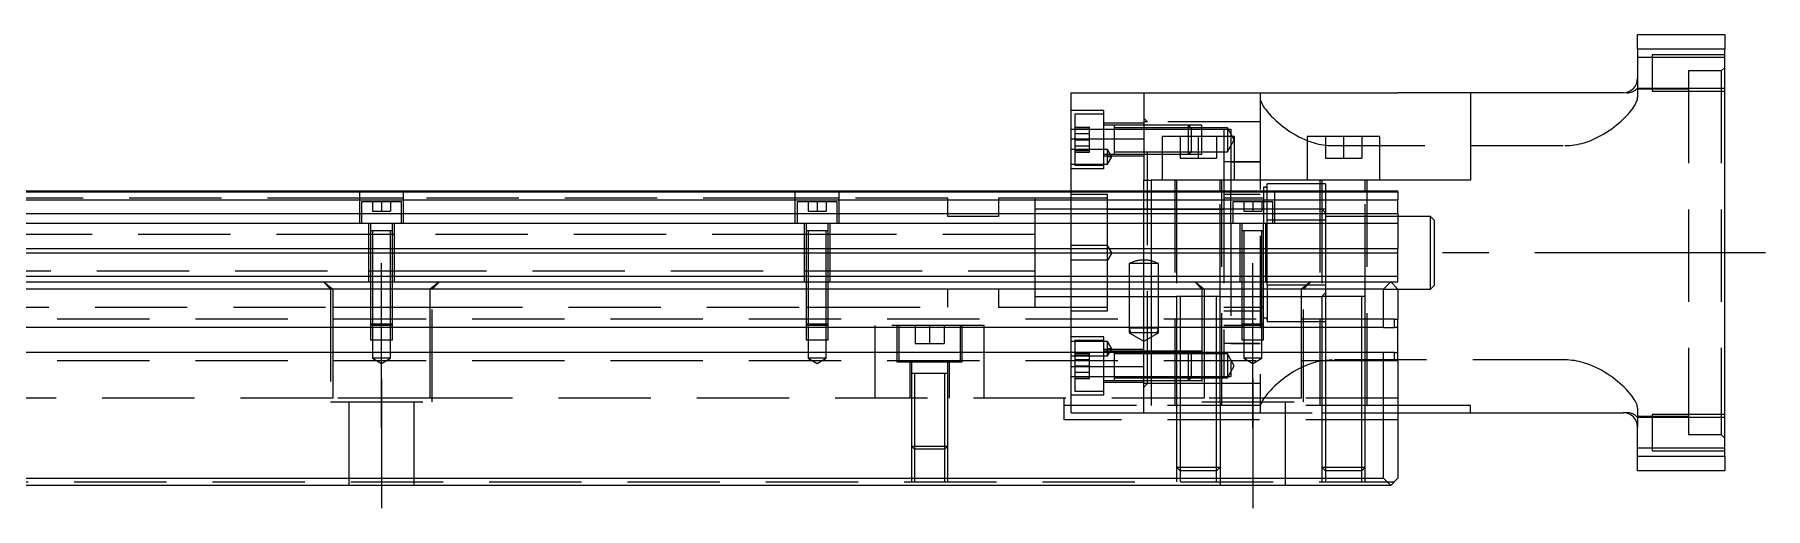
# Model space of a CAD drawing. Extents: x -13 to 910, y -343 to 113.
# Drawn here: x 452.2 to 690.6, y -313.4 to -248.2 of the extents above; entities that cross this region are included whole.
import ezdxf

# ---------------------------------------------------------------- set-up
doc = ezdxf.new("R2010")
doc.units = 0
doc.linetypes.add('CENTER', pattern=[50.8, 31.75, -6.35, 6.35, -6.35])
doc.linetypes.add('DASHED', pattern=[19.05, 12.7, -6.35])
doc.layers.get('0').update_dxf_attribs({"linetype": 'CONTINUOUS'})
doc.layers.add('CENTER', color=1, linetype='CENTER')

msp = doc.modelspace()

# ---------------------------------------------------------------- linework, layer by layer
at = {"color": 7, "linetype": 'CONTINUOUS'}
for p, q in [((673, -248.24), (685, -248.24)), ((673, -250.24), (673, -248.24)), ((673, -250.24), (673, -254.24)), ((685, -250.24), (673, -250.24)), ((685, -248.24), (685, -250.24)), ((685, -306.24), (685, -250.24)), ((595, -256.24), (605, -256.24)), ((595, -262.59), (595, -256.24)), ((605, -256.24), (640, -256.24)), ((605, -256.24), (605, -268.24)), ((650, -256.24), (640, -256.24)), ((671, -256.24), (650, -256.24)), ((650, -256.24), (650, -268.24)), ((600.9, -260.69), (600.9, -261.04)), ((595, -269.74), (595, -262.59)), ((595, -262.59), (605, -262.59)), ((607.5, -262.24), (607.5, -268.24)), ((617.5, -262.24), (607.5, -262.24)), ((617.5, -268.24), (617.5, -262.24)), ((627.5, -262.24), (627.5, -268.24)), ((637.5, -262.24), (627.5, -262.24)), ((637.5, -268.24), (637.5, -262.24)), ((605, -268.24), (606, -268.24)), ((605, -269.74), (605, -268.24)), ((650, -268.24), (606, -268.24)), ((606, -268.24), (606, -269.74)), ((413.5, -269.74), (640, -269.74)), ((413.5, -269.87), (640, -269.87)), ((413.5, -270.96), (640, -270.96)), ((640, -269.87), (640, -269.74)), ((640, -269.87), (640, -270.96)), ((640, -272.83), (640, -270.96)), ((413.5, -272.83), (640, -272.83)), ((640, -272.83), (640, -274.18)), ((413.5, -274.18), (640, -274.18)), ((640, -274.18), (640, -277.66)), ((283.5, -278.24), (640, -278.24)), ((413.5, -277.66), (640, -277.66)), ((640, -278.24), (640, -277.66)), ((640, -281.44), (640, -278.24)), ((0, -281.44), (640, -281.44)), ((1, -282.24), (639, -282.24)), ((638, -283.24), (2, -283.24)), ((638, -283.24), (639, -282.24)), ((638, -288.54), (638, -283.24)), ((639, -282.24), (640, -283.24)), ((639, -282.24), (640, -282.24)), ((640, -282.24), (640, -281.44)), ((640, -283.24), (640, -287.39)), ((615.5, -284.24), (609.5, -284.24)), ((615.5, -284.24), (609.5, -284.24)), ((639.5, -288.54), (639.5, -287.39)), ((639.5, -287.39), (640, -287.39)), ((640, -288.54), (640, -287.39)), ((638, -288.54), (2, -288.54)), ((638, -288.54), (639.5, -288.54)), ((640, -288.54), (639.5, -288.54)), ((640, -291.94), (640, -288.54)), ((638, -291.94), (2, -291.94)), ((639.5, -291.94), (638, -291.94)), ((638, -309.24), (638, -291.94)), ((639.5, -291.94), (640, -291.94)), ((639.5, -293.09), (639.5, -291.94)), ((640, -293.09), (639.5, -293.09)), ((640, -293.09), (640, -291.94)), ((640, -293.09), (640, -309.24)), ((650, -299.24), (640, -299.24)), ((640, -300.24), (650, -300.24)), ((650, -300.24), (650, -299.24)), ((650, -300.24), (671, -300.24)), ((673, -306.24), (673, -302.24)), ((673, -308.25), (673, -306.24)), ((673, -306.24), (685, -306.24)), ((685, -306.24), (685, -308.25)), ((2, -309.24), (638, -309.24)), ((639, -310.24), (638, -309.24)), ((640, -309.24), (639, -310.24)), ((685, -308.25), (673, -308.25)), ((639, -310.24), (1, -310.24))]:
    msp.add_line(p, q, dxfattribs=at)
at = {"color": 3, "linetype": 'DASHED'}
for p, q in [((675, -251.4), (673, -251.4)), ((685, -251), (675, -251)), ((675, -251), (675, -256)), ((685, -251.4), (675, -251.4)), ((673, -254.24), (673, -255.6)), ((684.5, -253.24), (680, -253.24)), ((680, -253.24), (680, -303.24)), ((685, -252.74), (684.5, -253.24)), ((684.5, -253.24), (684.5, -303.24)), ((621, -256.24), (621, -256.86)), ((621, -256.86), (621.01, -257.01)), ((621, -256.86), (621, -299.63)), ((621.01, -257.01), (621.04, -257.17)), ((621.04, -257.17), (621.08, -257.33)), ((621.08, -257.33), (621.15, -257.5)), ((671.52, -256.24), (671.52, -256.24)), ((671.52, -256.24), (671.52, -256.24)), ((672.87, -257.46), (672.93, -257.3)), ((672.93, -257.3), (672.97, -257.15)), ((672.97, -257.15), (672.99, -257)), ((672.99, -257), (673, -256.86)), ((673, -255.6), (675, -255.6)), ((673, -255.6), (673, -256.86)), ((680, -255.74), (673, -255.74)), ((675, -255.6), (685, -255.6)), ((675, -256), (685, -256)), ((599.5, -258.69), (595, -258.69)), ((599.5, -259.19), (595.5, -259.19)), ((595.5, -259.19), (595.5, -262.69)), ((599.5, -266.69), (599.5, -258.69)), ((605.5, -260.24), (605, -259.74)), ((621.15, -257.5), (621.23, -257.69)), ((621.23, -257.69), (621.34, -257.88)), ((621.34, -257.88), (621.45, -258.08)), ((621.45, -258.08), (621.59, -258.29)), ((621.59, -258.29), (621.79, -258.56)), ((621.79, -258.56), (622.02, -258.85)), ((622.02, -258.85), (622.27, -259.14)), ((622.27, -259.14), (622.55, -259.44)), ((622.55, -259.44), (622.85, -259.74)), ((622.85, -259.74), (623.18, -260.05)), ((671, -259.88), (671.26, -259.63)), ((671.26, -259.63), (671.51, -259.37)), ((671.51, -259.37), (671.74, -259.12)), ((671.74, -259.12), (671.96, -258.87)), ((671.96, -258.87), (672.16, -258.62)), ((672.16, -258.62), (672.34, -258.38)), ((672.34, -258.38), (672.5, -258.15)), ((672.5, -258.15), (672.65, -257.91)), ((672.65, -257.91), (672.77, -257.68)), ((672.77, -257.68), (672.87, -257.46)), ((595, -261.24), (595.5, -261.24)), ((595, -261.24), (595.5, -261.24)), ((595.5, -260.96), (597.5, -260.96)), ((595.5, -261.19), (597.5, -261.19)), ((595.5, -261.24), (599.5, -261.24)), ((595.5, -261.24), (599.5, -261.24)), ((595.5, -261.82), (597.5, -261.82)), ((597.5, -261.82), (597.5, -260.96)), ((597.5, -263.55), (597.5, -261.82)), ((605, -260.44), (599.5, -260.44)), ((600.9, -260.69), (599.5, -260.69)), ((599.5, -261.24), (600.9, -261.24)), ((599.5, -261.24), (600.9, -261.24)), ((600.9, -260.69), (600.89, -260.69)), ((600.9, -260.69), (600.9, -264.69)), ((605, -260.69), (600.9, -260.69)), ((600.9, -260.69), (600.9, -260.69)), ((600.9, -260.69), (600.9, -264.69)), ((600.9, -261.04), (600.9, -262.56)), ((605, -261.04), (600.9, -261.04)), ((600.9, -261.24), (605, -261.24)), ((600.9, -261.24), (605, -261.24)), ((605.5, -260.24), (605, -260.24)), ((611.15, -260.69), (605, -260.69)), ((611.15, -260.69), (605, -260.69)), ((611.5, -261.04), (605, -261.04)), ((605, -261.24), (616, -261.24)), ((605, -261.24), (616, -261.24)), ((605.5, -296.24), (605.5, -260.24)), ((621, -260.24), (605.5, -260.24)), ((611.5, -261.04), (611.15, -260.69)), ((613, -260.69), (611.15, -260.69)), ((611.15, -262.69), (611.15, -260.69)), ((613, -261.04), (611.5, -261.04)), ((611.5, -261.04), (611.5, -262.69)), ((613, -264.69), (613, -260.69)), ((616.5, -261.04), (613, -261.04)), ((616, -261.24), (617, -261.24)), ((616, -261.24), (616, -268.24)), ((617.45, -262.69), (616.5, -261.04)), ((616.5, -261.04), (616.5, -262.69)), ((617, -261.24), (617, -269.74)), ((623.18, -260.05), (623.47, -260.3)), ((623.47, -260.3), (623.77, -260.56)), ((623.77, -260.56), (624.1, -260.82)), ((624.1, -260.82), (624.43, -261.08)), ((624.43, -261.08), (624.79, -261.33)), ((624.79, -261.33), (625.17, -261.59)), ((625.17, -261.59), (625.57, -261.84)), ((625.57, -261.84), (625.98, -262.08)), ((625.98, -262.08), (626.36, -262.28)), ((667.58, -262.32), (667.93, -262.13)), ((667.93, -262.13), (668.33, -261.9)), ((668.33, -261.9), (668.71, -261.67)), ((668.71, -261.67), (669.07, -261.42)), ((669.07, -261.42), (669.43, -261.18)), ((669.43, -261.18), (669.77, -260.92)), ((669.77, -260.92), (670.1, -260.66)), ((670.1, -260.66), (670.42, -260.4)), ((670.42, -260.4), (670.72, -260.14)), ((670.72, -260.14), (671, -259.88)), ((600, -264.04), (595, -264.04)), ((595.5, -262.69), (595.5, -266.19)), ((595.5, -262.69), (597.5, -262.69)), ((595.5, -263.55), (597.5, -263.55)), ((595.5, -264.19), (597.5, -264.19)), ((595.5, -264.42), (597.5, -264.42)), ((597.5, -264.42), (597.5, -263.55)), ((600.6, -265.04), (600, -264.04)), ((600, -265.04), (600, -264.04)), ((600.9, -262.56), (600.9, -262.82)), ((600.9, -262.69), (600.9, -264.69)), ((600.9, -262.69), (600.9, -264.69)), ((600.9, -262.82), (600.9, -264.34)), ((600.9, -264.34), (605, -264.34)), ((605, -264.34), (607.5, -264.34)), ((607.5, -264.34), (611.5, -264.34)), ((610, -262.24), (610, -265.24)), ((611.15, -264.69), (611.15, -262.69)), ((611.15, -264.69), (611.5, -264.34)), ((611.5, -262.69), (611.5, -264.34)), ((611.5, -264.34), (613, -264.34)), ((612.5, -262.24), (612.5, -265.24)), ((613, -264.34), (616.5, -264.34)), ((615, -262.24), (615, -265.24)), ((616.5, -264.34), (617.45, -262.69)), ((616.5, -262.69), (616.5, -264.34)), ((626.36, -262.28), (626.75, -262.48)), ((626.75, -262.48), (627.16, -262.66)), ((627.16, -262.66), (627.58, -262.84)), ((627.58, -262.84), (628.01, -262.99)), ((628.01, -262.99), (628.45, -263.13)), ((628.45, -263.13), (628.75, -263.22)), ((628.75, -263.22), (629.06, -263.29)), ((629.06, -263.29), (629.37, -263.35)), ((629.37, -263.35), (629.68, -263.41)), ((629.68, -263.41), (630.01, -263.45)), ((630, -262.24), (630, -265.24)), ((630.01, -263.45), (630.34, -263.48)), ((630.34, -263.48), (630.67, -263.5)), ((630.67, -263.5), (631, -263.51)), ((631, -263.51), (663, -263.51)), ((632.5, -262.24), (632.5, -265.24)), ((635, -262.24), (635, -265.24)), ((663, -263.51), (663.33, -263.5)), ((663.33, -263.5), (663.66, -263.48)), ((663.66, -263.48), (663.99, -263.45)), ((663.99, -263.45), (664.32, -263.41)), ((664.32, -263.41), (664.66, -263.35)), ((664.66, -263.35), (664.99, -263.28)), ((664.99, -263.28), (665.32, -263.2)), ((665.32, -263.2), (665.64, -263.11)), ((665.64, -263.11), (666.05, -262.97)), ((666.05, -262.97), (666.45, -262.83)), ((666.45, -262.83), (666.83, -262.67)), ((666.83, -262.67), (667.21, -262.5)), ((667.21, -262.5), (667.58, -262.32)), ((595, -266.04), (600, -266.04)), ((599.5, -266.69), (595, -266.69)), ((595.5, -266.19), (599.5, -266.19)), ((599.5, -264.69), (600.9, -264.69)), ((605, -264.94), (599.5, -264.94)), ((600.6, -265.04), (600, -265.04)), ((600, -266.04), (600.6, -265.04)), ((600.6, -265.04), (600, -265.04)), ((600, -266.04), (600, -265.04)), ((600.89, -264.69), (605, -264.69)), ((605, -264.69), (607.5, -264.69)), ((605, -264.69), (607.5, -264.69)), ((607.5, -264.69), (611.15, -264.69)), ((607.5, -264.69), (611.15, -264.69)), ((610, -265.24), (612.5, -265.24)), ((611.15, -264.69), (613, -264.69)), ((612.5, -265.24), (615, -265.24)), ((617, -265.74), (616, -265.74)), ((617, -265.74), (621, -265.74)), ((621, -265.74), (617, -265.74)), ((630, -265.24), (632.5, -265.24)), ((632.5, -265.24), (635, -265.24)), ((609.25, -268.24), (609.25, -299.24)), ((609.5, -268.24), (609.5, -269.74)), ((615.5, -269.74), (615.5, -268.24)), ((615.75, -299.24), (615.75, -268.24)), ((616, -268.24), (616, -269.74)), ((621.5, -269.24), (621.5, -269.74)), ((621.75, -269.24), (621.5, -269.24)), ((622, -269.74), (622, -268.74)), ((629.5, -268.74), (622, -268.74)), ((629.25, -268.24), (629.25, -299.24)), ((629.5, -268.24), (629.5, -269.74)), ((630, -268.74), (629.5, -268.74)), ((630, -268.74), (630, -269.74)), ((635.5, -269.74), (635.5, -268.24)), ((635.75, -299.24), (635.75, -268.24)), ((497, -270.74), (443, -270.74)), ((497, -274.24), (497, -269.74)), ((503, -270.74), (497, -270.74)), ((497.25, -271.24), (497.25, -274.24)), ((502.75, -271.24), (497.25, -271.24)), ((498.75, -271.24), (498.75, -272.54)), ((500, -271.24), (500, -272.54)), ((501.25, -271.24), (501.25, -272.54)), ((502.75, -274.24), (502.75, -271.24)), ((503, -269.74), (503, -274.24)), ((557, -270.74), (503, -270.74)), ((557, -274.24), (557, -269.74)), ((563, -270.74), (557, -270.74)), ((557.25, -271.24), (557.25, -274.24)), ((562.75, -271.24), (557.25, -271.24)), ((558.75, -271.24), (558.75, -272.54)), ((560, -271.24), (560, -272.54)), ((561.25, -271.24), (561.25, -272.54)), ((562.75, -274.24), (562.75, -271.24)), ((563, -269.74), (563, -274.24)), ((578, -270.74), (563, -270.74)), ((578, -273.24), (578, -270.74)), ((590, -270.74), (585, -270.74)), ((585, -270.74), (585, -273.24)), ((595, -270.74), (590, -270.74)), ((590, -270.74), (590, -278.24)), ((590, -270.74), (590, -278.24)), ((595, -282.24), (595, -269.74)), ((600, -270.24), (595, -270.24)), ((600, -270.74), (595, -270.74)), ((600, -277.24), (600, -270.24)), ((605, -279.24), (605, -269.74)), ((606, -269.74), (606, -279.36)), ((609.5, -269.74), (609.5, -284.25)), ((615.5, -284.25), (615.5, -269.74)), ((616, -269.74), (616, -291.94)), ((621, -270.24), (616, -270.24)), ((617, -270.74), (616, -270.74)), ((617, -274.24), (617, -269.74)), ((621, -270.74), (617, -270.74)), ((617.25, -271.24), (617.25, -274.24)), ((622.75, -271.24), (617.25, -271.24)), ((618.75, -271.24), (618.75, -272.54)), ((620, -271.24), (620, -272.54)), ((621.5, -270.74), (621, -270.74)), ((621.25, -271.24), (621.25, -272.54)), ((621.5, -269.74), (621.5, -271.24)), ((621.5, -271.24), (621.5, -274.24)), ((622, -271.24), (622, -269.74)), ((622, -273.77), (622, -271.24)), ((622.75, -274.24), (622.75, -271.24)), ((623, -269.74), (623, -274.24)), ((629.5, -269.74), (629.5, -284.25)), ((630, -269.74), (630, -273.77)), ((635.5, -284.25), (635.5, -269.74)), ((498.75, -272.54), (500, -272.54)), ((500, -272.54), (501.25, -272.54)), ((558.75, -272.54), (560, -272.54)), ((560, -272.54), (561.25, -272.54)), ((585, -273.24), (578, -273.24)), ((595, -272.24), (590, -272.24)), ((600, -272.24), (595, -272.24)), ((605, -272.24), (600, -272.24)), ((600, -272.24), (605, -272.24)), ((609.5, -272.24), (605, -272.24)), ((605, -272.24), (609.5, -272.24)), ((615.5, -272.24), (609.5, -272.24)), ((609.5, -272.24), (615.5, -272.24)), ((616, -272.24), (615.5, -272.24)), ((615.5, -272.24), (616, -272.24)), ((617, -272.24), (616, -272.24)), ((617.25, -272.24), (617, -272.24)), ((621, -272.24), (617.25, -272.24)), ((618.75, -272.54), (620, -272.54)), ((620, -272.54), (621.25, -272.54)), ((621.5, -272.24), (621, -272.24)), ((622, -272.24), (621.5, -272.24)), ((622, -272.24), (621.5, -272.24)), ((622.75, -272.24), (622, -272.24)), ((622.75, -272.24), (622, -272.24)), ((622, -274.24), (622, -273.77)), ((622.75, -273.77), (622, -273.77)), ((623, -272.24), (622.75, -272.24)), ((623, -272.24), (622.75, -272.24)), ((623, -273.77), (622.75, -273.77)), ((629.5, -272.24), (623, -272.24)), ((629.5, -272.24), (623, -272.24)), ((629.5, -273.77), (623, -273.77)), ((630, -272.74), (629.5, -272.24)), ((630, -272.24), (629.5, -272.24)), ((630, -273.77), (629.5, -273.77)), ((635.5, -273.24), (630, -273.24)), ((630, -273.77), (630, -282.72)), ((640, -273.24), (635.5, -273.24)), ((644.5, -273.24), (640, -273.24)), ((645, -273.74), (644.5, -273.24)), ((644.5, -278.24), (644.5, -273.24)), ((645, -273.74), (645, -278.24)), ((498.25, -275.74), (441.75, -275.74)), ((503, -274.24), (497, -274.24)), ((498.25, -282.24), (498.25, -274.24)), ((498.5, -275.74), (498.25, -275.74)), ((498.5, -274.24), (498.5, -275.24)), ((500, -275.24), (498.5, -275.24)), ((498.5, -275.24), (498.5, -275.25)), ((498.5, -275.24), (498.5, -282.24)), ((498.5, -275.24), (498.5, -275.24)), ((501.5, -275.24), (498.5, -275.24)), ((498.75, -275.74), (498.5, -275.74)), ((498.75, -275.24), (498.75, -282.24)), ((501.25, -275.74), (498.75, -275.74)), ((501.5, -275.24), (500, -275.24)), ((501.25, -282.24), (501.25, -275.24)), ((501.5, -275.74), (501.25, -275.74)), ((501.5, -275.24), (501.5, -274.24)), ((501.5, -275.25), (501.5, -275.24)), ((501.5, -275.24), (501.5, -275.24)), ((501.5, -282.24), (501.5, -275.24)), ((501.75, -275.74), (501.5, -275.74)), ((501.75, -274.24), (501.75, -282.24)), ((558.25, -275.74), (501.75, -275.74)), ((563, -274.24), (557, -274.24)), ((558.25, -282.24), (558.25, -274.24)), ((558.5, -275.74), (558.25, -275.74)), ((558.5, -274.24), (558.5, -275.24)), ((561.5, -275.24), (558.5, -275.24)), ((558.5, -275.24), (558.5, -275.25)), ((558.5, -275.24), (558.5, -282.24)), ((558.5, -275.24), (558.5, -275.24)), ((560, -275.24), (558.5, -275.24)), ((558.75, -275.74), (558.5, -275.74)), ((558.75, -275.24), (558.75, -282.24)), ((561.25, -275.74), (558.75, -275.74)), ((561.5, -275.24), (560, -275.24)), ((561.25, -282.24), (561.25, -275.24)), ((561.5, -275.74), (561.25, -275.74)), ((561.5, -275.24), (561.5, -274.24)), ((561.5, -275.25), (561.5, -275.24)), ((561.5, -275.24), (561.5, -275.24)), ((561.5, -282.24), (561.5, -275.24)), ((561.75, -275.74), (561.5, -275.74)), ((561.75, -274.24), (561.75, -282.24)), ((590, -275.74), (561.75, -275.74)), ((617, -274.24), (617, -295.24)), ((623, -274.24), (617, -274.24)), ((618.25, -282.24), (618.25, -274.24)), ((618.5, -274.24), (618.5, -275.24)), ((618.5, -275.24), (618.5, -282.24)), ((618.5, -275.24), (618.5, -275.24)), ((618.5, -275.24), (618.5, -275.25)), ((620, -275.24), (618.5, -275.24)), ((618.75, -275.24), (618.75, -282.24)), ((621.5, -275.24), (620, -275.24)), ((621.25, -282.24), (621.25, -275.24)), ((621.5, -275.24), (621.5, -274.24)), ((621.5, -275.24), (621.5, -275.24)), ((621.5, -282.24), (621.5, -275.24)), ((621.5, -275.25), (621.5, -275.24)), ((621.75, -274.24), (621.75, -282.24)), ((622, -282.72), (622, -274.24)), ((413.5, -278.24), (640, -278.24)), ((590, -278.24), (590, -282.24)), ((590, -278.24), (590, -282.24)), ((600, -277.24), (595, -277.24)), ((600.6, -278.24), (600, -277.24)), ((600, -279.24), (600, -277.24)), ((600.6, -278.24), (600, -279.24)), ((644.5, -283.24), (644.5, -278.24)), ((645, -278.24), (645, -282.74)), ((441.75, -280.74), (498.25, -280.74)), ((498.25, -280.74), (498.5, -280.74)), ((498.5, -280.74), (498.75, -280.74)), ((498.75, -280.74), (501.25, -280.74)), ((501.25, -280.74), (501.5, -280.74)), ((501.5, -280.74), (501.75, -280.74)), ((501.75, -280.74), (558.25, -280.74)), ((558.25, -280.74), (558.5, -280.74)), ((558.5, -280.74), (558.75, -280.74)), ((558.75, -280.74), (561.25, -280.74)), ((561.25, -280.74), (561.5, -280.74)), ((561.5, -280.74), (561.75, -280.74)), ((561.75, -280.74), (590, -280.74)), ((600, -279.24), (595, -279.24)), ((600, -286.24), (600, -279.24)), ((603, -279.74), (603, -282.24)), ((607, -279.74), (603, -279.74)), ((605.06, -279.24), (604.94, -279.24)), ((605, -282.24), (605, -279.24)), ((606, -279.36), (606, -282.24)), ((607, -282.24), (607, -279.74)), ((492, -282.24), (493, -283.24)), ((492.06, -282.24), (493.29, -283.24)), ((493, -283.24), (493, -298.74)), ((493.29, -283.24), (493.29, -288.54)), ((498.5, -282.24), (498.5, -288)), ((498.5, -282.24), (498.5, -288)), ((498.75, -282.24), (498.75, -288.25)), ((501.25, -288.25), (501.25, -282.24)), ((501.5, -288), (501.5, -282.24)), ((501.5, -288), (501.5, -282.24)), ((507.94, -282.24), (506.71, -283.24)), ((506.71, -288.54), (506.71, -283.24)), ((507, -283.24), (508, -282.24)), ((507, -298.74), (507, -283.24)), ((558.5, -282.24), (558.5, -288)), ((558.5, -282.24), (558.5, -288)), ((558.75, -282.24), (558.75, -288.25)), ((561.25, -288.25), (561.25, -282.24)), ((561.5, -288), (561.5, -282.24)), ((561.5, -288), (561.5, -282.24)), ((578, -285.74), (578, -283.24)), ((585, -283.24), (585, -285.74)), ((590, -282.24), (590, -285.74)), ((590, -282.24), (590, -285.74)), ((595, -288.54), (595, -282.24)), ((603, -282.24), (603, -288.54)), ((605, -288.54), (605, -282.24)), ((606, -282.24), (606, -288.54)), ((607, -288.54), (607, -282.24)), ((612, -282.24), (613, -283.24)), ((612.06, -282.24), (613.29, -283.24)), ((613, -283.24), (613, -298.74)), ((613.29, -283.24), (613.29, -288.54)), ((618.5, -282.24), (618.5, -288)), ((618.5, -282.24), (618.5, -288)), ((618.75, -282.24), (618.75, -288.25)), ((621.25, -288.25), (621.25, -282.24)), ((621.5, -288), (621.5, -282.24)), ((621.5, -288), (621.5, -282.24)), ((622, -282.72), (622, -287.74)), ((630, -282.72), (622, -282.72)), ((627.94, -282.24), (626.71, -283.24)), ((626.71, -288.54), (626.71, -283.24)), ((627, -283.24), (628, -282.24)), ((627, -298.74), (627, -283.24)), ((630, -282.72), (630, -284.24)), ((638, -283.24), (640, -283.24)), ((640, -283.24), (644.5, -283.24)), ((644.5, -283.24), (645, -282.74)), ((441.5, -285.74), (493.29, -285.74)), ((493.29, -285.74), (498.5, -285.74)), ((498.5, -285.74), (498.75, -285.74)), ((498.75, -285.74), (501.25, -285.74)), ((501.25, -285.74), (501.5, -285.74)), ((501.5, -285.74), (506.71, -285.74)), ((506.71, -285.74), (558.5, -285.74)), ((558.5, -285.74), (558.75, -285.74)), ((558.75, -285.74), (561.25, -285.74)), ((561.25, -285.74), (561.5, -285.74)), ((561.5, -285.74), (578, -285.74)), ((585, -285.74), (590, -285.74)), ((590, -284.24), (595, -284.24)), ((590, -285.74), (595, -285.74)), ((595, -284.24), (600, -284.24)), ((595, -285.74), (600, -285.74)), ((600, -284.24), (603, -284.24)), ((600, -284.24), (603, -284.24)), ((603, -284.24), (605, -284.24)), ((603, -284.24), (605, -284.24)), ((605, -284.24), (607, -284.24)), ((605, -284.24), (607, -284.24)), ((607, -284.24), (609.4, -284.24)), ((607, -284.24), (609.4, -284.24)), ((609.4, -284.24), (609.5, -284.24)), ((609.4, -284.24), (609.5, -284.24)), ((609.5, -284.24), (609.5, -291.94)), ((610, -284.24), (610, -291.94)), ((615, -291.94), (615, -284.24)), ((615.5, -284.24), (615.6, -284.24)), ((615.5, -291.94), (615.5, -284.24)), ((615.5, -284.24), (615.6, -284.24)), ((615.6, -284.24), (616, -284.24)), ((615.6, -284.24), (616, -284.24)), ((616, -284.24), (621.5, -284.24)), ((616, -285.74), (621.5, -285.74)), ((621.5, -284.24), (629.5, -284.24)), ((629.5, -284.24), (630, -283.74)), ((635.5, -284.24), (629.5, -284.24)), ((635.5, -284.24), (629.5, -284.24)), ((629.5, -284.24), (629.5, -291.94)), ((630, -284.24), (630, -291.94)), ((635, -291.94), (635, -284.24)), ((635.5, -291.94), (635.5, -284.24)), ((639.5, -287.39), (0.5, -287.39)), ((498.5, -288), (498.75, -288.25)), ((498.5, -288), (501.5, -288)), ((498.5, -288), (498.5, -288.54)), ((501.25, -288.25), (498.75, -288.25)), ((498.75, -288.25), (498.75, -290.24)), ((501.25, -288.25), (501.5, -288)), ((501.25, -290.24), (501.25, -288.25)), ((501.5, -288.54), (501.5, -288)), ((558.5, -288), (558.75, -288.25)), ((558.5, -288), (561.5, -288)), ((558.5, -288), (558.5, -288.54)), ((561.25, -288.25), (558.75, -288.25)), ((558.75, -288.25), (558.75, -290.24)), ((561.25, -288.25), (561.5, -288)), ((561.25, -290.24), (561.25, -288.25)), ((561.5, -288.54), (561.5, -288)), ((583, -288.25), (568, -288.25)), ((568, -288.54), (568, -288.25)), ((571, -288.25), (571, -293.24)), ((571.25, -288.25), (571.25, -288.54)), ((573.5, -288.25), (573.5, -290.74)), ((575.5, -288.25), (575.5, -290.74)), ((577.5, -288.25), (577.5, -290.74)), ((579.75, -288.54), (579.75, -288.25)), ((580, -293.24), (580, -288.25)), ((583, -288.54), (583, -288.25)), ((595, -286.24), (600, -286.24)), ((616, -286.24), (621, -286.24)), ((616, -288.25), (618.75, -288.25)), ((618.75, -288.25), (616, -288.25)), ((618.5, -288), (618.75, -288.25)), ((618.5, -288), (621.5, -288)), ((618.5, -288), (618.5, -288.54)), ((621.25, -288.25), (618.75, -288.25)), ((618.75, -288.25), (618.75, -290.24)), ((621.25, -288.25), (621.5, -288)), ((621.25, -290.24), (621.25, -288.25)), ((621.75, -287.24), (621.5, -287.24)), ((621.5, -288.54), (621.5, -288)), ((630, -287.74), (622, -287.74)), ((493.29, -288.54), (493.29, -291.94)), ((498.5, -288.54), (498.5, -290.24)), ((498.5, -290.24), (501.5, -290.24)), ((498.75, -290.24), (498.75, -292.74)), ((501.25, -292.74), (501.25, -290.24)), ((501.5, -290.24), (501.5, -288.54)), ((506.71, -291.94), (506.71, -288.54)), ((558.5, -288.54), (558.5, -290.24)), ((558.5, -290.24), (561.5, -290.24)), ((558.75, -290.24), (558.75, -292.74)), ((561.25, -292.74), (561.25, -290.24)), ((561.5, -290.24), (561.5, -288.54)), ((568, -291.94), (568, -288.54)), ((571.25, -288.54), (571.25, -291.94)), ((573.5, -290.74), (575.5, -290.74)), ((575.5, -290.74), (577.5, -290.74)), ((579.75, -291.94), (579.75, -288.54)), ((583, -291.94), (583, -288.54)), ((595, -291.94), (595, -288.54)), ((599.5, -289.8), (595, -289.8)), ((600, -290.44), (595, -290.44)), ((599.5, -290.3), (595.5, -290.3)), ((595.5, -290.3), (595.5, -291.94)), ((599.5, -293.8), (599.5, -289.8)), ((600.6, -291.44), (600, -290.44)), ((600, -291.44), (600, -290.44)), ((603, -288.54), (603, -288.61)), ((603, -288.61), (603, -289.24)), ((603, -288.61), (603.17, -289.24)), ((607, -288.61), (603, -288.61)), ((603, -289.24), (605, -290.4)), ((607, -289.24), (603, -289.24)), ((605, -289.24), (605, -288.54)), ((605, -290.4), (607, -289.24)), ((605, -291.94), (605, -289.24)), ((606, -288.54), (606, -289.24)), ((606, -289.24), (606, -291.94)), ((606.83, -289.24), (607, -288.61)), ((607, -288.61), (607, -288.54)), ((607, -289.24), (607, -288.61)), ((613.29, -288.54), (613.29, -291.94)), ((617, -290.74), (616, -290.74)), ((617, -290.74), (621, -290.74)), ((621, -290.74), (617, -290.74)), ((618.5, -288.54), (618.5, -290.24)), ((618.5, -290.24), (621.5, -290.24)), ((618.75, -290.24), (618.75, -292.74)), ((621.25, -292.74), (621.25, -290.24)), ((621.5, -290.24), (621.5, -288.54)), ((626.71, -291.94), (626.71, -288.54)), ((639.5, -293.09), (0.5, -293.09)), ((493.29, -291.94), (493.29, -298.24)), ((498.75, -292.74), (500, -293.47)), ((501.25, -292.74), (498.75, -292.74)), ((500, -293.47), (501.25, -292.74)), ((506.71, -298.24), (506.71, -291.94)), ((558.75, -292.74), (560, -293.47)), ((561.25, -292.74), (558.75, -292.74)), ((560, -293.47), (561.25, -292.74)), ((568, -298.24), (568, -291.94)), ((571.25, -291.94), (571.25, -293.24)), ((579.75, -293.24), (579.75, -291.94)), ((583, -298.24), (583, -291.94)), ((595, -293.9), (595, -291.94)), ((595, -292.44), (600, -292.44)), ((595.5, -291.94), (595.5, -297.3)), ((595.5, -292.07), (597.5, -292.07)), ((595.5, -292.3), (597.5, -292.3)), ((595.5, -292.94), (597.5, -292.94)), ((597.5, -292.3), (597.5, -292.07)), ((597.5, -293.8), (597.5, -292.3)), ((605, -291.55), (599.5, -291.55)), ((600.9, -291.8), (599.5, -291.8)), ((600, -292.44), (600.6, -291.44)), ((600.6, -291.44), (600, -291.44)), ((600.6, -291.44), (600, -291.44)), ((600, -292.44), (600, -291.44)), ((600.9, -291.8), (600.89, -291.8)), ((600.9, -291.8), (600.9, -291.94)), ((600.9, -291.8), (600.9, -295.8)), ((600.9, -291.8), (600.9, -291.8)), ((605, -291.8), (600.9, -291.8)), ((600.9, -291.8), (600.9, -295.8)), ((600.9, -291.94), (600.9, -292.15)), ((600.9, -292.15), (600.9, -295.45)), ((605, -292.15), (600.9, -292.15)), ((609.5, -291.8), (605, -291.8)), ((609.5, -291.8), (605, -291.8)), ((605, -299.24), (605, -291.94)), ((609.5, -292.15), (605, -292.15)), ((606, -291.94), (606, -299.24)), ((610, -291.8), (609.5, -291.8)), ((610, -291.8), (609.5, -291.8)), ((609.5, -291.94), (609.5, -299.24)), ((610, -292.15), (609.5, -292.15)), ((611.15, -291.8), (610, -291.8)), ((611.15, -291.8), (610, -291.8)), ((610, -291.94), (610, -299.24)), ((611.5, -292.15), (610, -292.15)), ((611.29, -291.94), (611.15, -291.8)), ((613, -291.8), (611.15, -291.8)), ((611.15, -291.94), (611.15, -291.8)), ((611.15, -295.8), (611.15, -291.94)), ((611.5, -292.15), (611.29, -291.94)), ((613, -292.15), (611.5, -292.15)), ((611.5, -292.15), (611.5, -295.45)), ((616.5, -292.15), (613, -292.15)), ((613.29, -291.94), (613.29, -298.24)), ((615, -298.24), (615, -291.94)), ((615.5, -298.24), (615.5, -291.94)), ((616, -291.94), (616, -295.24)), ((617.45, -293.8), (616.5, -292.15)), ((616.5, -292.15), (616.5, -295.45)), ((618.75, -292.74), (620, -293.47)), ((621.25, -292.74), (618.75, -292.74)), ((620, -293.47), (621.25, -292.74)), ((626.71, -298.24), (626.71, -291.94)), ((629.34, -293.14), (629.01, -293.21)), ((629.62, -293.09), (629.34, -293.14)), ((629.5, -291.94), (629.5, -299.24)), ((631, -292.98), (629.62, -293.09)), ((630, -291.94), (630, -299.24)), ((663, -292.98), (631, -292.98)), ((635, -299.24), (635, -291.94)), ((635.5, -299.24), (635.5, -291.94)), ((663.33, -292.99), (663, -292.98)), ((663.66, -293.01), (663.33, -292.99)), ((663.99, -293.04), (663.66, -293.01)), ((664.32, -293.08), (663.99, -293.04)), ((664.63, -293.14), (664.32, -293.08)), ((664.94, -293.2), (664.63, -293.14)), ((571, -293.24), (580, -293.24)), ((572.75, -293.24), (572.75, -298.24)), ((573, -293.24), (573, -294.84)), ((578, -294.84), (573, -294.84)), ((578, -294.84), (573, -294.84)), ((578, -294.84), (573, -294.84)), ((573, -294.84), (573, -298.24)), ((573, -294.84), (573, -294.84)), ((573, -294.84), (573, -294.85)), ((573.4, -294.84), (573.4, -298.24)), ((577.6, -298.24), (577.6, -294.84)), ((578, -294.84), (578, -293.24)), ((578, -294.84), (578, -294.84)), ((578, -298.24), (578, -294.84)), ((578, -294.85), (578, -294.84)), ((578.25, -298.24), (578.25, -293.24)), ((595, -300.24), (595, -293.9)), ((595, -293.9), (605, -293.9)), ((595, -295.24), (595.5, -295.24)), ((595, -295.24), (595.5, -295.24)), ((595.5, -293.8), (597.5, -293.8)), ((595.5, -294.67), (597.5, -294.67)), ((595.5, -295.24), (599.5, -295.24)), ((595.5, -295.24), (599.5, -295.24)), ((595.5, -295.3), (597.5, -295.3)), ((595.5, -295.53), (597.5, -295.53)), ((597.5, -295.3), (597.5, -293.8)), ((597.5, -295.53), (597.5, -295.3)), ((599.5, -297.8), (599.5, -293.8)), ((599.5, -295.24), (600.9, -295.24)), ((599.5, -295.24), (600.9, -295.24)), ((600.9, -293.8), (600.9, -295.8)), ((600.9, -293.8), (600.9, -295.8)), ((600.9, -295.24), (605, -295.24)), ((600.9, -295.24), (605, -295.24)), ((600.9, -295.45), (605, -295.45)), ((605, -295.24), (609.5, -295.24)), ((605, -295.24), (609.5, -295.24)), ((605, -295.45), (609.5, -295.45)), ((609.5, -295.24), (610, -295.24)), ((609.5, -295.24), (610, -295.24)), ((609.5, -295.45), (610, -295.45)), ((610, -295.24), (611.5, -295.24)), ((610, -295.24), (611.5, -295.24)), ((610, -295.45), (611.5, -295.45)), ((611.15, -295.8), (611.5, -295.45)), ((611.5, -295.24), (613, -295.24)), ((611.5, -295.24), (613, -295.24)), ((611.5, -295.45), (613, -295.45)), ((613, -295.24), (613.29, -295.24)), ((613, -295.24), (613.29, -295.24)), ((613, -295.45), (616.5, -295.45)), ((613.29, -295.24), (615, -295.24)), ((613.29, -295.24), (615, -295.24)), ((615, -295.24), (615.5, -295.24)), ((615, -295.24), (615.5, -295.24)), ((615.5, -295.24), (616, -295.24)), ((615.5, -295.24), (616, -295.24)), ((616, -295.24), (617, -295.24)), ((616.5, -295.45), (617.45, -293.8)), ((624.23, -295.57), (623.9, -295.83)), ((624.57, -295.31), (624.23, -295.57)), ((624.93, -295.07), (624.57, -295.31)), ((625.29, -294.82), (624.93, -295.07)), ((625.67, -294.59), (625.29, -294.82)), ((626.07, -294.36), (625.67, -294.59)), ((626.42, -294.17), (626.07, -294.36)), ((626.79, -293.99), (626.42, -294.17)), ((627.17, -293.82), (626.79, -293.99)), ((627.55, -293.66), (627.17, -293.82)), ((627.95, -293.52), (627.55, -293.66)), ((628.36, -293.38), (627.95, -293.52)), ((628.68, -293.29), (628.36, -293.38)), ((629.01, -293.21), (628.68, -293.29)), ((665.25, -293.27), (664.94, -293.2)), ((665.55, -293.36), (665.25, -293.27)), ((665.99, -293.5), (665.55, -293.36)), ((666.42, -293.65), (665.99, -293.5)), ((666.84, -293.83), (666.42, -293.65)), ((667.25, -294.01), (666.84, -293.83)), ((667.64, -294.21), (667.25, -294.01)), ((668.02, -294.41), (667.64, -294.21)), ((668.43, -294.65), (668.02, -294.41)), ((668.83, -294.9), (668.43, -294.65)), ((669.21, -295.16), (668.83, -294.9)), ((669.57, -295.41), (669.21, -295.16)), ((669.9, -295.67), (669.57, -295.41)), ((595, -297.8), (599.5, -297.8)), ((595.5, -297.3), (599.5, -297.3)), ((599.5, -295.8), (600.9, -295.8)), ((599.5, -296.05), (605, -296.05)), ((600.89, -295.8), (605, -295.8)), ((605, -295.8), (609.5, -295.8)), ((605, -295.8), (609.5, -295.8)), ((605, -296.74), (605.5, -296.24)), ((605.5, -296.24), (605, -296.24)), ((609.5, -296.24), (605.5, -296.24)), ((609.5, -295.8), (610, -295.8)), ((609.5, -295.8), (610, -295.8)), ((610, -296.24), (609.5, -296.24)), ((610, -295.8), (611.15, -295.8)), ((610, -295.8), (611.15, -295.8)), ((613.29, -296.24), (610, -296.24)), ((611.15, -295.8), (613, -295.8)), ((615, -296.24), (613.29, -296.24)), ((615.5, -296.24), (615, -296.24)), ((621, -296.24), (615.5, -296.24)), ((621.84, -297.87), (621.66, -298.11)), ((622.04, -297.62), (621.84, -297.87)), ((622.26, -297.37), (622.04, -297.62)), ((622.49, -297.12), (622.26, -297.37)), ((622.74, -296.86), (622.49, -297.12)), ((623, -296.61), (622.74, -296.86)), ((623.28, -296.35), (623, -296.61)), ((623.58, -296.09), (623.28, -296.35)), ((623.9, -295.83), (623.58, -296.09)), ((670.23, -295.93), (669.9, -295.67)), ((670.53, -296.19), (670.23, -295.93)), ((670.82, -296.44), (670.53, -296.19)), ((671.15, -296.75), (670.82, -296.44)), ((671.45, -297.05), (671.15, -296.75)), ((671.73, -297.35), (671.45, -297.05)), ((671.98, -297.64), (671.73, -297.35)), ((672.21, -297.93), (671.98, -297.64)), ((672.41, -298.2), (672.21, -297.93)), ((493.29, -298.24), (386.71, -298.24)), ((493, -298.74), (507, -298.74)), ((506.71, -298.24), (493.29, -298.24)), ((495.5, -298.74), (495.5, -310.24)), ((504.5, -310.24), (504.5, -298.74)), ((613.29, -298.24), (506.71, -298.24)), ((573, -298.24), (573, -304.85)), ((573, -298.24), (573, -304.85)), ((573.4, -298.24), (573.4, -305.25)), ((577.6, -305.25), (577.6, -298.24)), ((578, -304.85), (578, -298.24)), ((578, -304.85), (578, -298.24)), ((594, -298.24), (594, -299.24)), ((594, -299.24), (594, -301.24)), ((604, -299.24), (594, -299.24)), ((595, -300.24), (605, -300.24)), ((640, -299.24), (604, -299.24)), ((605, -300.24), (605, -299.24)), ((605, -300.24), (609.5, -300.24)), ((609.5, -299.24), (609.5, -307.75)), ((609.5, -299.24), (609.5, -307.75)), ((609.5, -300.24), (610, -300.24)), ((610, -299.24), (610, -308.25)), ((610, -300.24), (615, -300.24)), ((613, -298.74), (627, -298.74)), ((626.71, -298.24), (613.29, -298.24)), ((615, -299.24), (615, -298.24)), ((615, -308.25), (615, -299.24)), ((615, -300.24), (615.5, -300.24)), ((615.5, -298.74), (615.5, -298.24)), ((615.5, -298.74), (615.5, -310.24)), ((615.5, -300.24), (629.5, -300.24)), ((621.01, -299.49), (621, -299.63)), ((621, -299.63), (621, -300.24)), ((621.03, -299.34), (621.01, -299.49)), ((621.07, -299.19), (621.03, -299.34)), ((621.13, -299.03), (621.07, -299.19)), ((621.23, -298.81), (621.13, -299.03)), ((621.35, -298.58), (621.23, -298.81)), ((621.5, -298.34), (621.35, -298.58)), ((621.66, -298.11), (621.5, -298.34)), ((624.5, -310.24), (624.5, -298.74)), ((640, -298.24), (626.71, -298.24)), ((629.5, -299.24), (629.5, -307.75)), ((629.5, -299.24), (629.5, -307.75)), ((629.5, -300.24), (630, -300.24)), ((630, -299.24), (630, -308.25)), ((630, -300.24), (635, -300.24)), ((635, -308.25), (635, -299.24)), ((635, -300.24), (635.5, -300.24)), ((635.5, -307.75), (635.5, -299.24)), ((635.5, -307.75), (635.5, -299.24)), ((635.5, -300.24), (640, -300.24)), ((671.52, -300.24), (671, -300.24)), ((671.52, -300.24), (671, -300.24)), ((671.52, -300.24), (671.52, -300.24)), ((671.52, -300.24), (671.52, -300.24)), ((672.55, -298.41), (672.41, -298.2)), ((672.66, -298.61), (672.55, -298.41)), ((672.77, -298.8), (672.66, -298.61)), ((672.85, -298.99), (672.77, -298.8)), ((672.92, -299.16), (672.85, -298.99)), ((672.96, -299.32), (672.92, -299.16)), ((672.99, -299.48), (672.96, -299.32)), ((673, -299.63), (672.99, -299.48)), ((673, -299.63), (673, -300.89)), ((599, -301.24), (594, -301.24)), ((640, -301.24), (599, -301.24)), ((673, -300.74), (680, -300.74)), ((675, -300.89), (673, -300.89)), ((673, -300.89), (673, -302.24)), ((685, -300.49), (675, -300.49)), ((675, -300.49), (675, -305.49)), ((685, -300.89), (675, -300.89)), ((573, -304.85), (573.4, -305.25)), ((573, -304.85), (578, -304.85)), ((573, -304.85), (573, -309.74)), ((577.6, -305.25), (578, -304.85)), ((578, -309.74), (578, -304.85)), ((673, -305.09), (675, -305.09)), ((675, -305.09), (685, -305.09)), ((680, -303.24), (684.5, -303.24)), ((684.5, -303.24), (685, -303.74)), ((577.6, -305.25), (573.4, -305.25)), ((573.4, -305.25), (573.4, -309.74)), ((577.6, -309.74), (577.6, -305.25)), ((675, -305.49), (685, -305.49)), ((0.5, -309.74), (639.5, -309.74)), ((609.5, -307.75), (610, -308.25)), ((609.5, -307.75), (615.5, -307.75)), ((609.5, -307.75), (609.5, -309.74)), ((615, -308.25), (610, -308.25)), ((610, -308.25), (610, -309.74)), ((615, -308.25), (615.5, -307.75)), ((615, -309.74), (615, -308.25)), ((629.5, -307.75), (630, -308.25)), ((629.5, -307.75), (635.5, -307.75)), ((629.5, -307.75), (629.5, -309.74)), ((635, -308.25), (630, -308.25)), ((630, -308.25), (630, -309.74)), ((635, -308.25), (635.5, -307.75)), ((635, -309.74), (635, -308.25)), ((635.5, -309.74), (635.5, -307.75))]:
    msp.add_line(p, q, dxfattribs=at)
at = {"color": 7, "linetype": 'CONTINUOUS'}
for centre, start, end in [((671, -254.24), 270, 0), ((671, -302.24), 0, 90)]:
    msp.add_arc(centre, 2, start, end, dxfattribs=at)
at = {"color": 3, "linetype": 'DASHED'}
for centre, radius, start, end in [((671.53, -254.24), 2, 270, 317.4968), ((621.75, -268.99), 0.25, 270, 0), ((604.94, -283.24), 4, 90, 118.9695), ((605.06, -283.24), 4, 61.0305, 90), ((621.75, -287.49), 0.25, 0, 90), ((671.53, -302.24), 2, 42.5032, 90)]:
    msp.add_arc(centre, radius, start, end, dxfattribs=at)
at = {"layer": 'CENTER', "color": 1, "linetype": 'CENTER'}
for p, q in [((690.6, -278.24), (640, -278.24)), ((500, -302.29), (500, -279.69)), ((620, -302.29), (620, -279.69)), ((500, -295.59), (500, -313.39)), ((620, -295.59), (620, -313.39))]:
    msp.add_line(p, q, dxfattribs=at)

doc.saveas('drawing.dxf')
